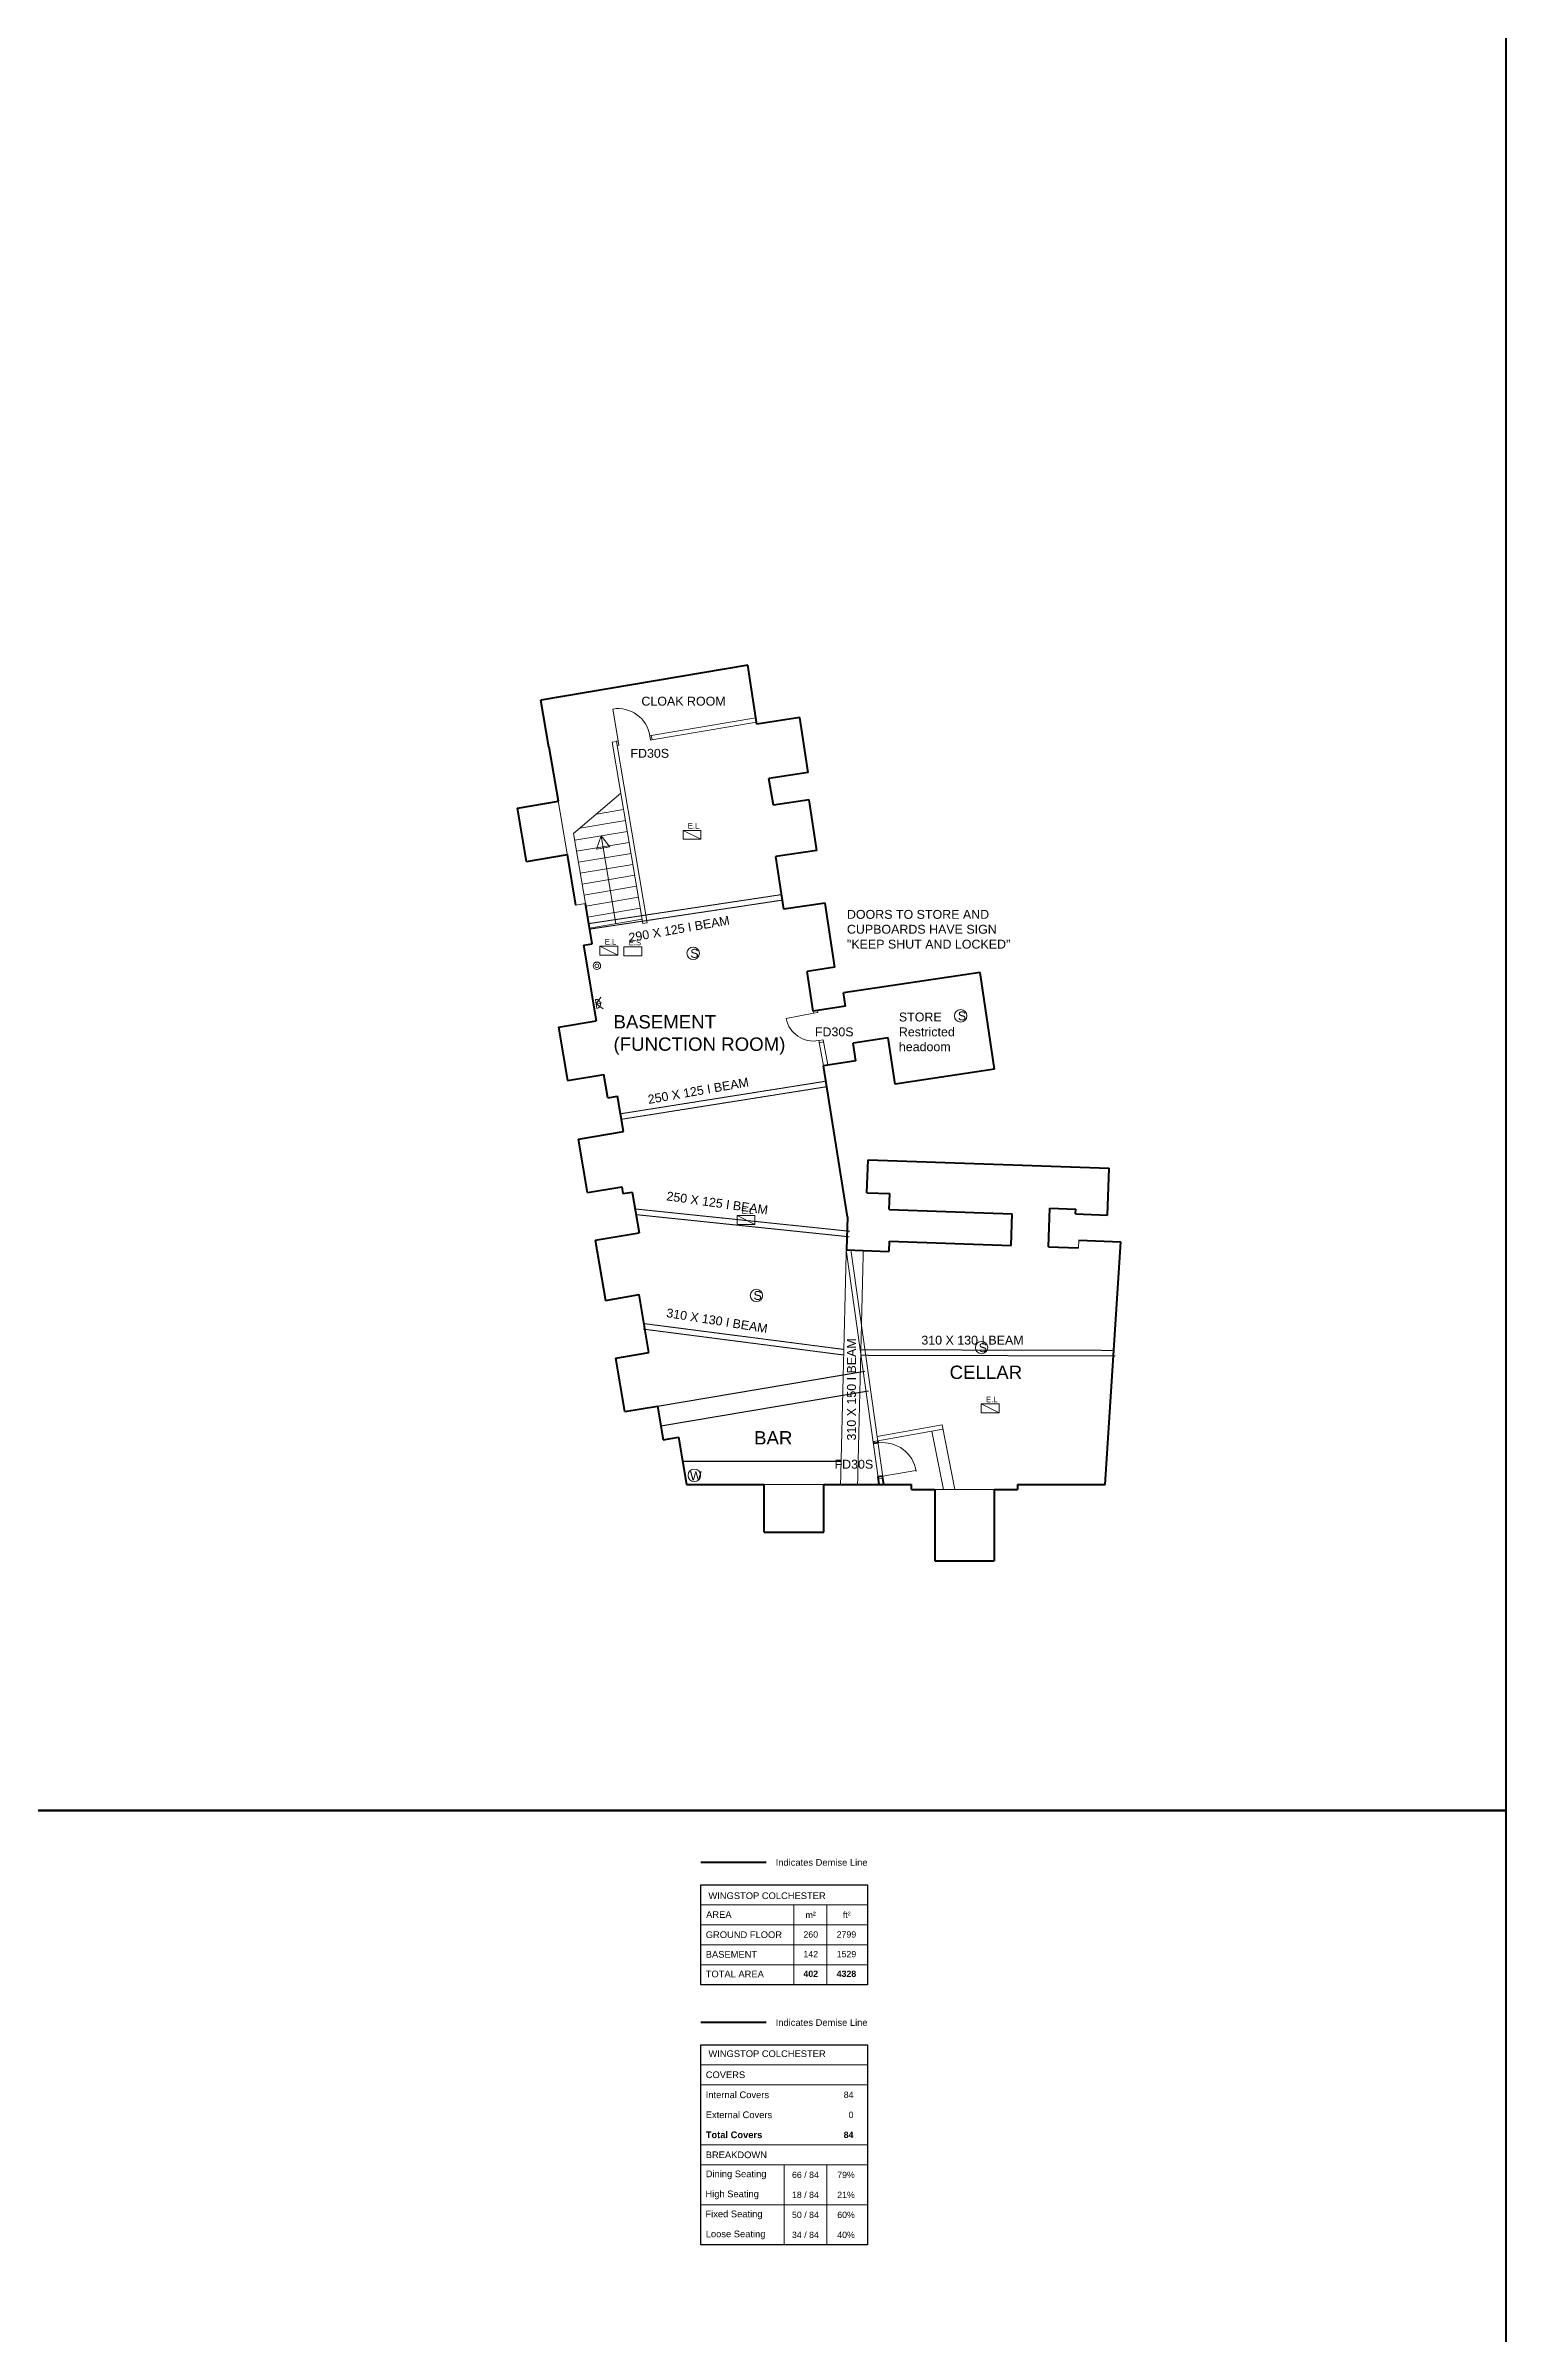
# Model space of a CAD drawing. Header units: millimetres. Extents: x -159872 to 386485, y -250577 to 158966.
# Drawn here: x 163957 to 196789, y 56045 to 107505 of the extents above; entities that cross this region are included whole.
import ezdxf

# ---------------------------------------------------------------- set-up
doc = ezdxf.new("R2010")
doc.units = ezdxf.units.MM
doc.linetypes.add('ACAD_ISO10W100', pattern=[18, 12, -3, 0, -3])
for name, color, linetype, lineweight in [('LDS-fire precautions-doors', 1, 'Continuous', 13), ('LDS-fire precautions-symbols', 1, 'Continuous', 13), ('LDS-hatch', 253, 'Continuous', 9), ('LDS-joinery bar-bar', 2, 'Continuous', 30), ('LDS-services-sanitary', 5, 'Continuous', 13), ('LDS-services-water', 4, 'Continuous', 18), ('LDS-struct-extg-ceiling beams', 252, 'ACAD_ISO10W100', 9), ('LDS-struct-extg-doors windows', 7, 'Continuous', 9), ('LDS-struct-extg-stairs', 7, 'Continuous', 9), ('LDS-struct-extg-walls', 1, 'Continuous', 40), ('LDS-struct-new-doors windows', 5, 'Continuous', 9), ('LDS-text-1-50', 7, 'Continuous', 9), ('LDS-text-room names', 3, 'Continuous', 18), ('LDS-xref-ga', 7, 'Continuous', 9)]:
    doc.layers.add(name, color=color, linetype=linetype, lineweight=lineweight)
doc.styles.add('Arial', font='Arial.ttf')
doc.styles.add('Arial (bold)', font='Arial Bold.ttf')

# ---------------------------------------------------------------- blocks, each defined once
blk = doc.blocks.new('DOOR790L')
at = {"layer": 'LDS-struct-extg-doors windows'}
for p, q in [((0, 100), (0, 826)), ((-32, 0), (-32, 100)), ((-32, 100), (0, 100)), ((-32, 0), (0, 0)), ((0, 0), (0, 100)), ((758, 100), (727, 100)), ((727, 0), (727, 100)), ((758, 0), (758, 100)), ((758, 0), (727, 0))]:
    blk.add_line(p, q, dxfattribs=at)
blk.add_arc((1, 100), 726, 0, 90.0588, dxfattribs=at)
blk = doc.blocks.new('DOOR790R')
at = {"layer": 'LDS-struct-new-doors windows', "color": 4, "xscale": -1}
blk.add_blockref('DOOR790L', (758, 0), dxfattribs=at)

msp = doc.modelspace()

# ---------------------------------------------------------------- linework, layer by layer
at = {"layer": 'LDS-fire precautions-symbols'}
for p, q in [((178284.76155, 89662.99975), (178284.76155, 89862.99975)), ((178284.76155, 89862.99975), (178684.76155, 89862.99975)), ((178284.76155, 89862.99975), (178684.76155, 89662.99975)), ((178284.76155, 89662.99975), (178684.76155, 89662.99975)), ((178684.76155, 89662.99975), (178684.76155, 89862.99975)), ((176416.01494, 87057.14893), (176416.01494, 87257.14893)), ((176416.01494, 87257.14893), (176816.01494, 87257.14893)), ((176416.01494, 87257.14893), (176816.01494, 87057.14893)), ((176416.01494, 87057.14893), (176816.01494, 87057.14893)), ((176816.01494, 87057.14893), (176816.01494, 87257.14893)), ((176953.11168, 87040.30529), (176953.11168, 87240.30529)), ((176953.11168, 87240.30529), (177353.11168, 87240.30529)), ((176953.11168, 87040.30529), (177353.11168, 87040.30529)), ((177353.11168, 87040.30529), (177353.11168, 87240.30529)), ((179499.01742, 81000.36967), (179499.01742, 81200.36967)), ((179499.01742, 81200.36967), (179899.01742, 81200.36967)), ((179499.01742, 81200.36967), (179899.01742, 81000.36967)), ((179499.01742, 81000.36967), (179899.01742, 81000.36967)), ((179899.01742, 81000.36967), (179899.01742, 81200.36967)), ((184988.54157, 76764.41348), (184988.54157, 76964.41348)), ((184988.54157, 76964.41348), (185388.54157, 76964.41348)), ((184988.54157, 76964.41348), (185388.54157, 76764.41348)), ((184988.54157, 76764.41348), (185388.54157, 76764.41348)), ((185388.54157, 76764.41348), (185388.54157, 76964.41348))]:
    msp.add_line(p, q, dxfattribs=at)
for centre, radius in [((178511.49838, 87098.70225), 140), ((176345.48441, 86816.70359), 85), ((176345.48441, 86816.70359), 42), ((184525.38396, 85691.9041), 140), ((179932.50947, 79404.45959), 140), ((184994.55349, 78231.6114), 140)]:
    msp.add_circle(centre, radius, dxfattribs=at)
at = {"layer": 'LDS-hatch'}
msp.add_line((187182.42163, 80644.05965), (187176.48871, 80474.16321), dxfattribs=at)
at = {"layer": 'LDS-joinery bar-bar'}
for p, q in [((182372.84914, 77696.26377), (177708.67831, 76910.17557)), ((182449.65194, 77252.86157), (177783.46551, 76466.43367)), ((178261.34917, 75680.2304), (181837.13702, 75680.2304))]:
    msp.add_line(p, q, dxfattribs=at)
at = {"layer": 'LDS-services-sanitary'}
for p, q in [((176313.3217, 86056.73783), (176348.05133, 85859.77628)), ((176330.68651, 85958.25706), (176437.95158, 86111.44745)), ((176330.68651, 85958.25706), (176460.91424, 85981.21972)), ((176330.68651, 85958.25706), (176483.8769, 85850.99199))]:
    msp.add_line(p, q, dxfattribs=at)
msp.add_arc((176330.68651, 85958.25706), 100, 279.999999999, 99.999999999, dxfattribs=at)
at = {"layer": 'LDS-services-water'}
msp.add_circle((178537.93443, 75357.96193), 140, dxfattribs=at)
at = {"layer": 'LDS-struct-extg-ceiling beams'}
for p, q in [((176163.23557, 87764.67624), (180498.96256, 88417.8075)), ((176181.85542, 87641.07081), (180517.5824, 88294.20207)), ((176873.82466, 83488.30065), (181497.88003, 84222.02109)), ((176893.41392, 83364.84515), (181517.46929, 84098.56559)), ((182033.34928, 80846.65358), (177232.80028, 81346.75951)), ((182021.07203, 80722.25796), (177220.52303, 81222.36389)), ((181824.22848, 75149.38748), (181952.55102, 80426.44694)), ((182207.18808, 75149.38748), (182335.18569, 80413.08504)), ((181903.84314, 78189.47323), (177405.19894, 78771.00891)), ((181887.81784, 78065.50472), (177389.17364, 78647.04041)), ((182286.64027, 78182.79228), (187992.17103, 78169.15147)), ((182288.72099, 78057.8096), (187994.25174, 78044.16878))]:
    msp.add_line(p, q, dxfattribs=at)
at = {"layer": 'LDS-struct-extg-doors windows'}
for p, q in [((179920.59584, 92391.48512), (177568.64419, 91995.09282)), ((179935.49399, 92292.58572), (177585.26356, 91896.48351)), ((176790.68313, 91863.97712), (176692.07382, 91847.35774)), ((177379.78607, 87766.89015), (176692.07382, 91847.35774)), ((177478.39538, 87783.50952), (176790.68313, 91863.97712)), ((177585.34151, 91896.02104), (177568.64419, 91995.09282)), ((175874.77642, 88182.54741), (175344.61828, 91328.18444)), ((177379.78607, 87766.89015), (177478.39538, 87783.50952)), ((180601.4702, 85632.70513), (181216.26461, 85750.61966)), ((181206.84652, 85799.72465), (181216.26461, 85750.61966)), ((181216.26461, 85750.61966), (181314.47458, 85769.45585)), ((181305.05649, 85818.56084), (181314.47458, 85769.45585)), ((181334.17914, 85135.82526), (181432.38911, 85154.66144)), ((181334.17914, 85135.82526), (181442.48714, 84571.11833)), ((181343.59724, 85086.72027), (181441.8072, 85105.55646)), ((181432.38911, 85154.66144), (181540.69711, 84589.95451)), ((181952.6729, 80429.93689), (182687.54529, 75201.04811)), ((182688.03129, 75197.59002), (181953.1589, 80426.4788)), ((182786.5721, 75214.96542), (182052.18571, 80440.39611)), ((182052.18571, 80440.39611), (182786.5721, 75214.96542)), ((182646.69164, 76229.88203), (184107.73094, 76497.74733)), ((182664.72495, 76131.52147), (184125.15991, 76399.27597)), ((183879.71155, 76354.27575), (184139.34645, 75039.38748)), ((184107.73094, 76497.74733), (184393.09644, 75039.38748)), ((182664.72495, 76131.52147), (182565.69814, 76117.60416)), ((181450.37338, 75149.38748), (180110.37338, 75149.38748)), ((182775.35981, 75294.74495), (182676.33301, 75280.82764)), ((182776.06343, 75339.30701), (183519.59328, 75470.41139)), ((183940.37338, 75039.38748), (185280.37338, 75039.38748))]:
    msp.add_line(p, q, dxfattribs=at)
at = {"layer": 'LDS-struct-extg-doors windows', "flags": 128}
msp.add_lwpolyline([(179741.8181, 93578.27797), (179941.42284, 92253.2278), (180910.48938, 92399.20739), (181096.68784, 91163.15313), (180211.8853, 91029.86702), (180313.0819, 90429.42775), (181118.33365, 90549.53154), (181289.63623, 89412.36162), (180370.01186, 89273.82997), (180548.76237, 88087.21788), (181478.27518, 88227.23912), (181695.75497, 86783.52774), (181072.78363, 86689.68372), (181206.84652, 85799.72465), (181938.59064, 85909.95414), (181893.90301, 86206.60716), (184959.31757, 86668.37933), (185287.02686, 84492.92383), (183052.24075, 84156.27702), (182895.83405, 85194.5626), (182104.75932, 85075.39559), (182164.34283, 84679.85823), (181442.48714, 84571.11833), (181981.44275, 81174.51053), (181961.63562, 80426.1297), (182911.0569, 80392.97518), (182919.08379, 80622.83507), (185657.41465, 80527.21045), (185682.1933, 81236.77793), (182918.87766, 81333.27504), (182931.44148, 81693.05574), (182416.7552, 81711.02898), (182442.75533, 82455.57515), (187864.45057, 82266.24538), (187827.6316, 81211.88805), (187108.0702, 81237.01569), (187111.90915, 81346.94868), (186532.26247, 81367.19039), (186501.8999, 80497.72037), (187176.48871, 80474.16321), (187182.42163, 80644.05965), (188121.849, 80611.25412), (187770.37338, 75149.38748), (185800.37338, 75149.38748), (185800.37338, 75039.38748), (185380.31246, 75035.89753), (185280.37338, 75039.38748), (185280.37338, 73439.38748), (183940.37338, 73439.38748), (183940.37338, 75039.38748), (183420.37338, 75039.38748), (183420.37338, 75149.38748), (181450.37338, 75149.38748), (181450.37338, 74079.38748), (180110.37338, 74079.38748), (180110.37338, 75149.38748), (178360.37338, 75149.38748), (178180.8841, 76214.36804), (177835.75151, 76156.20022), (177707.78231, 76915.49192), (176978.0734, 76792.50853), (176775.317, 77995.54213), (177514.88683, 78120.18746), (177295.51105, 79421.83037), (176536.21935, 79293.86116), (176308.53388, 80644.80873), (177294.62699, 80811.0025), (177140.06678, 81728.0691), (176932.98723, 81693.1684), (176907.22719, 81846.01284), (176138.07457, 81716.38169), (175935.31816, 82919.41529), (176941.13314, 83088.93294), (176806.51618, 83887.66836), (176589.57569, 83851.10573), (176501.49299, 84373.73508), (175683.03571, 84235.79425), (175480.2793, 85438.82785), (176328.31938, 85581.7545), (176042.46609, 87277.83465), (176239.68471, 87311.07341), (176086.78644, 88218.27907), (175874.77642, 88182.54741), (175683.65358, 89316.55449), (174766.58698, 89161.99428), (174563.83058, 90365.02788), (175480.89717, 90519.58809), (175344.61828, 91328.18444), (175087.4586, 92793.84335), (179741.8181, 93578.27797)], dxfattribs=at)
at = {"layer": 'LDS-struct-extg-doors windows'}
for centre, radius, start, end in [((181216.26461, 85750.61966), 626, 190.857200344, 280.857200344), ((182776.06343, 75339.30701), 755, 8, 98)]:
    msp.add_arc(centre, radius, start, end, dxfattribs=at)
at = {"layer": 'LDS-struct-extg-stairs'}
for p, q in [((176886.22356, 90695.39086), (175821.70737, 89791.09759)), ((175963.18588, 89911.28182), (176989.23069, 90084.20896)), ((176335.49775, 90227.55613), (176947.68225, 90330.73224)), ((176086.78644, 88218.27907), (175821.70737, 89791.09759)), ((175847.4674, 89638.25316), (177030.77914, 89837.68569)), ((175889.01585, 89391.72988), (177072.32758, 89591.16241)), ((176439.12327, 89737.96942), (176334.22307, 89438.90638)), ((176439.12327, 89737.96942), (176636.25112, 89489.80946)), ((176771.51082, 87765.78319), (176439.12327, 89737.96942)), ((175930.56429, 89145.2066), (177113.87603, 89344.63913)), ((175972.11273, 88898.68332), (177155.42447, 89098.11585)), ((176334.22307, 89438.90638), (176636.25112, 89489.80946)), ((176013.66118, 88652.16004), (177196.97291, 88851.59257)), ((176055.20962, 88405.63676), (177238.52136, 88605.06929)), ((175874.77642, 88182.54741), (176086.78644, 88218.27907)), ((176096.75806, 88159.11348), (177280.0698, 88358.54601)), ((176138.30651, 87912.59021), (177321.61824, 88112.02274)), ((176179.85495, 87666.06693), (177363.16669, 87865.49946))]:
    msp.add_line(p, q, dxfattribs=at)
at = {"layer": 'LDS-struct-extg-walls'}
for p, q in [((179741.8181, 93578.27797), (175087.4586, 92793.84335)), ((179941.42284, 92253.2278), (179741.8181, 93578.27797)), ((175266.6179, 91730.82068), (175087.4586, 92793.84335)), ((180910.48938, 92399.20739), (179941.42284, 92253.2278)), ((181096.68784, 91163.15313), (180910.48938, 92399.20739)), ((175480.89717, 90519.58809), (175276.47883, 91732.48262)), ((181096.68784, 91163.15313), (180211.8853, 91029.86702)), ((180313.0819, 90429.42775), (180211.7037, 91030.94455)), ((174563.83058, 90365.02788), (175480.89717, 90519.58809)), ((174766.58698, 89161.99428), (174563.83058, 90365.02788)), ((181118.33365, 90549.53154), (180313.0819, 90429.42775)), ((181289.63623, 89412.36162), (181118.33365, 90549.53154)), ((174766.58698, 89161.99428), (175683.65358, 89316.55449)), ((175874.77642, 88182.54741), (175683.65358, 89316.55449)), ((181289.63623, 89412.36162), (180370.01186, 89273.82997)), ((180548.76237, 88087.21788), (180370.01186, 89273.82997)), ((176239.68471, 87311.07341), (176086.78644, 88218.27907)), ((181478.27518, 88227.23912), (180548.76237, 88087.21788)), ((181695.75497, 86783.52774), (181478.27518, 88227.23912)), ((176042.46609, 87277.83465), (176239.68471, 87311.07341)), ((176042.46609, 87277.83465), (176328.31938, 85581.7545)), ((181695.75497, 86783.52774), (181072.78363, 86689.68372)), ((181206.84652, 85799.72465), (181072.78363, 86689.68372)), ((184959.31757, 86668.37933), (181893.90301, 86206.60716)), ((185287.02686, 84492.92383), (184959.31757, 86668.37933)), ((181938.59064, 85909.95414), (181893.90301, 86206.60716)), ((175480.2793, 85438.82785), (176328.31938, 85581.7545)), ((175480.2793, 85438.82785), (175683.03571, 84235.79425)), ((181938.59064, 85909.95414), (181206.84652, 85799.72465)), ((182895.83405, 85194.5626), (182104.75932, 85075.39559)), ((182164.34283, 84679.85823), (182104.75932, 85075.39559)), ((183052.24075, 84156.27702), (182895.83405, 85194.5626)), ((182164.34283, 84679.85823), (181442.48714, 84571.11833)), ((181981.44275, 81174.51053), (181442.48714, 84571.11833)), ((185287.02686, 84492.92383), (183052.24075, 84156.27702)), ((175683.03571, 84235.79425), (176501.49299, 84373.73508)), ((176589.57569, 83851.10573), (176501.49299, 84373.73508)), ((176589.57569, 83851.10573), (176806.51618, 83887.66836)), ((176941.13314, 83088.93294), (176806.51618, 83887.66836)), ((175935.31816, 82919.41529), (176941.13314, 83088.93294)), ((176138.07457, 81716.38169), (175935.31816, 82919.41529)), ((182416.7552, 81711.02898), (182442.75533, 82455.57515)), ((182442.75533, 82455.57515), (187864.45057, 82266.24538)), ((176138.07457, 81716.38169), (176907.22719, 81846.01284)), ((176907.22719, 81846.01284), (176932.98723, 81693.1684)), ((187827.6316, 81211.88805), (187864.45057, 82266.24538)), ((176932.98723, 81693.1684), (177140.06678, 81728.0691)), ((177140.06678, 81728.0691), (177294.62699, 80811.0025)), ((182416.7552, 81711.02898), (182931.44148, 81693.05574)), ((182918.87766, 81333.27504), (182931.44148, 81693.05574)), ((182918.87766, 81333.27504), (185682.1933, 81236.77793)), ((186501.8999, 80497.72037), (186532.26247, 81367.19039)), ((186532.26247, 81367.19039), (187111.90915, 81346.94868)), ((187108.0702, 81237.01569), (187111.90915, 81346.94868)), ((176308.53388, 80644.80873), (177294.62699, 80811.0025)), ((181981.44275, 81174.51053), (181961.63562, 80426.1297)), ((185657.41465, 80527.21045), (185682.1933, 81236.77793)), ((187108.0702, 81237.01569), (187827.6316, 81211.88805)), ((176308.53388, 80644.80873), (176536.21935, 79293.86116)), ((181952.55102, 80426.44694), (182911.0569, 80392.97518)), ((182919.08379, 80622.83507), (182911.0569, 80392.97518)), ((182919.08379, 80622.83507), (185657.41465, 80527.21045)), ((186501.8999, 80497.72037), (187176.48871, 80474.16321)), ((187182.42163, 80644.05965), (188121.849, 80611.25412)), ((187770.37338, 75149.38748), (188121.849, 80611.25412)), ((176536.21935, 79293.86116), (177295.51105, 79421.83037)), ((177514.88683, 78120.18746), (177295.51105, 79421.83037)), ((176775.317, 77995.54213), (177514.88683, 78120.18746)), ((176978.0734, 76792.50853), (176775.317, 77995.54213)), ((176978.0734, 76792.50853), (177707.78231, 76915.49192)), ((177707.78231, 76915.49192), (177835.75151, 76156.20022)), ((177835.75151, 76156.20022), (178180.8841, 76214.36804)), ((178180.8841, 76214.36804), (178360.37338, 75149.38748)), ((182565.69814, 76117.60416), (182571.96093, 76073.0421)), ((182670.98774, 76086.95941), (182571.96093, 76073.0421)), ((182664.72495, 76131.52147), (182670.98774, 76086.95941)), ((178360.37338, 75149.38748), (180110.37338, 75149.38748)), ((180110.37338, 74079.38748), (180110.37338, 75149.38748)), ((181450.37338, 74079.38748), (181450.37338, 75149.38748)), ((181450.37338, 75149.38748), (183420.37338, 75149.38748)), ((182769.09702, 75339.30701), (182670.07022, 75325.3897)), ((182694.80572, 75149.38748), (182670.07022, 75325.3897)), ((182795.78847, 75149.38748), (182769.09702, 75339.30701)), ((183420.37338, 75039.38748), (183420.37338, 75149.38748)), ((185800.37338, 75149.38748), (185800.37338, 75039.38748)), ((185800.37338, 75149.38748), (187770.37338, 75149.38748)), ((183420.37338, 75039.38748), (183940.37338, 75039.38748)), ((183940.37338, 75039.38748), (183940.37338, 73439.38748)), ((183940.37338, 75039.38748), (183940.37338, 73439.38748)), ((185280.37338, 75039.38748), (185280.37338, 73439.38748)), ((185280.37338, 75039.38748), (185800.37338, 75039.38748)), ((185280.37338, 75039.38748), (185280.37338, 73439.38748)), ((180110.37338, 74079.38748), (181450.37338, 74079.38748)), ((183940.37338, 73439.38748), (185280.37338, 73439.38748)), ((183940.37338, 73439.38748), (185280.37338, 73439.38748))]:
    msp.add_line(p, q, dxfattribs=at)
at = {"layer": 'LDS-xref-ga', "color": 1, "linetype": 'Continuous', "lineweight": 140, "transparency": 33554687}
for p, q in [((180153.04719, 66653.36988), (178681.17557, 66653.36988)), ((180153.04719, 63053.36988), (178681.17557, 63053.36988))]:
    msp.add_line(p, q, dxfattribs=at)
at = {"layer": 'LDS-xref-ga', "color": 7}
for p, q in [((178681.17557, 65703.36988), (182431.02383, 65703.36988)), ((180776.97167, 63903.36988), (180776.97167, 65703.36988)), ((181512.49837, 63903.36988), (181512.49837, 65703.36988)), ((178681.17557, 65253.36988), (182431.02383, 65253.36988)), ((178681.17557, 64803.36988), (182431.02383, 64803.36988)), ((178681.17557, 64803.36988), (182431.02383, 64803.36988)), ((178681.17557, 64803.36988), (182431.02383, 64803.36988)), ((178681.17557, 64353.36988), (182431.02383, 64353.36988)), ((178681.17557, 63903.36988), (182431.02383, 63903.36988)), ((178681.17557, 62553.36988), (182431.02383, 62553.36988)), ((178681.17557, 62553.36988), (182431.02383, 62553.36988)), ((178681.17557, 62103.36988), (182431.02383, 62103.36988)), ((178681.17557, 61653.36988), (182431.02383, 61653.36988)), ((178681.17557, 61653.36988), (182431.02383, 61653.36988)), ((178681.17557, 60303.36988), (182431.02383, 60303.36988)), ((178681.17557, 60303.36988), (182431.02383, 60303.36988)), ((178681.17557, 59853.36988), (180776.97167, 59853.36988)), ((178681.17557, 59853.36988), (182431.02383, 59853.36988)), ((180556.0997, 59853.36988), (180556.0997, 58053.36988)), ((181512.49837, 59853.36988), (181512.49837, 58053.36988)), ((178681.17557, 58953.36988), (182431.02383, 58953.36988)), ((178681.17557, 58953.36988), (182431.02383, 58953.36988)), ((178681.17557, 58053.36988), (180776.97167, 58053.36988)), ((178681.17557, 58053.36988), (182431.02383, 58053.36988))]:
    msp.add_line(p, q, dxfattribs=at)
at = {"layer": 'LDS-xref-ga', "lineweight": 50, "flags": 128}
msp.add_lwpolyline([(99814.15039, 158965.88339), (99814.15039, 67825.19475), (196789.21445, 67825.19475), (196789.21445, 158965.88339)], close=True, dxfattribs=at)
at = {"layer": 'LDS-xref-ga', "color": 1, "lineweight": 50, "flags": 128}
msp.add_lwpolyline([(99814.15039, 67825.19475), (99814.15039, -15143.44563), (196789.21445, -15143.44563), (196789.21445, 67825.19475)], close=True, dxfattribs=at)
at = {"layer": 'LDS-xref-ga', "color": 7, "lineweight": 25, "flags": 128}
for points in [[(178681.17557, 66153.36988), (182431.02383, 66153.36988), (182431.02383, 63903.36988), (180776.97167, 63903.36988), (178681.17557, 63903.36988)], [(178681.17557, 62553.36988), (182431.02383, 62553.36988), (182431.02383, 58053.36988), (180776.97167, 58053.36988), (178681.17557, 58053.36988)]]:
    msp.add_lwpolyline(points, close=True, dxfattribs=at)

# ---------------------------------------------------------------- block references
at = {"layer": 'LDS-struct-extg-doors windows', "xscale": -1, "rotation": 9.133180601973658}
msp.add_blockref('DOOR790R', (177585.34151, 91896.02104), dxfattribs=at)

# ---------------------------------------------------------------- texts
at = {"layer": 'LDS-fire precautions-doors', "char_height": 200, "width": 1314.2857143, "attachment_point": 1, "line_spacing_factor": 1.004016, "style": 'Arial'}
for insert in [(177100.07351, 91694.83488), (181247.35809, 85431.34395), (181688.74978, 75708.66909)]:
    msp.add_mtext('FD30S', dxfattribs=dict(at, insert=insert))
at = {"layer": 'LDS-fire precautions-symbols', "attachment_point": 1, "line_spacing_factor": 1.004016, "style": 'Arial'}
for s, insert, char_height, width in [('E.L', (178389.96648, 90026.39087), 125, 366.0714286), ('E.L', (176521.21987, 87420.54006), 125, 366.0714286), ('E.S', (177058.3166, 87402.55427), 125, 375), ('S', (178445.81642, 87197.0478), 200, 200), ('S', (184459.702, 85790.24965), 200, 200), ('E.L', (179604.22235, 81363.76079), 125, 366.0714286), ('S', (179866.82751, 79502.80515), 200, 200), ('S', (184928.87153, 78329.95695), 200, 200), ('E.L', (185093.74649, 77127.8046), 125, 366.0714286)]:
    msp.add_mtext(s, dxfattribs=dict(at, insert=insert, char_height=char_height, width=width))
at = {"layer": 'LDS-services-water', "insert": (178438.71372, 75447.81736), "char_height": 200, "width": 285.7142857, "attachment_point": 1, "line_spacing_factor": 1.004016, "style": 'Arial'}
msp.add_mtext('W', dxfattribs=at)
at = {"layer": 'LDS-struct-extg-ceiling beams', "char_height": 200, "width": 3000, "attachment_point": 1, "line_spacing_factor": 1.004016, "style": 'Arial'}
for s, insert, rotation in [('290 X 125 I BEAM', (177044.45425, 87546.40787), 10), ('250 X 125 I BEAM', (177475.83014, 83906.50393), 10), ('250 X 125 I BEAM', (177928.78498, 81742.59818), 352), ('310 X 130 I BEAM', (177928.45609, 79116.27172), 351), ('310 X 150 I BEAM', (181969.43955, 76142.36563), 90)]:
    msp.add_mtext(s, dxfattribs=dict(at, insert=insert, rotation=rotation))
at = {"layer": 'LDS-struct-extg-ceiling beams', "insert": (183640.7908, 78498.76099), "char_height": 200, "width": 3000, "attachment_point": 1, "line_spacing_factor": 1.004016, "style": 'Arial'}
msp.add_mtext('310 X 130 I BEAM', dxfattribs=at)
at = {"layer": 'LDS-text-1-50', "color": 7, "insert": (181967.40105, 88073.01358), "char_height": 200, "width": 4000, "attachment_point": 1, "line_spacing_factor": 1.004016, "style": 'Arial'}
msp.add_mtext('DOORS TO STORE AND CUPBOARDS HAVE SIGN "KEEP SHUT AND LOCKED" ', dxfattribs=at)
at = {"layer": 'LDS-text-room names', "attachment_point": 1, "line_spacing_factor": 1.004016, "style": 'Arial'}
for s, insert, char_height, width in [('CLOAK ROOM', (177346.9015, 92867.28095), 200, 2885.7142857), ('BASEMENT\\P(FUNCTION ROOM)', (176720.16717, 85707.18637), 300, 4000), ('STORE\\PRestricted\\Pheadoom', (183135.21566, 85765.74143), 200, 2114.2857143)]:
    msp.add_mtext(s, dxfattribs=dict(at, insert=insert, char_height=char_height, width=width))
at = {"layer": 'LDS-text-room names', "char_height": 300, "attachment_point": 1, "line_spacing_factor": 0.25, "style": 'Arial'}
for s, insert in [('CELLAR', (184276.12636, 77825.86701)), ('BAR', (179880.34906, 76353.16514))]:
    msp.add_mtext(s, dxfattribs=dict(at, insert=insert))
at = {"layer": 'LDS-xref-ga', "color": 7}
for s, insert, char_height, attachment_point, line_spacing_factor, style in [('Indicates Demise Line', (182431.02383, 66653.36988), 150.2737226, 6, 1.098851, 'Arial'), ('WINGSTOP{\\C1; COLCHESTER}', (178853.81422, 65904.41507), 150.2737226, 4, 1.098851, 'Arial'), ('AREA', (178802.51959, 65482.07071), 150.273723, 4, 1.098851, 'Arial'), ('m²', (181151.97167, 65475.01516), 141.437641, 5, 1.102052, 'Arial'), ('ft²', (181964.88429, 65475.01516), 141.437641, 5, 1.102052, 'Arial'), ('GROUND FLOOR', (178793.67557, 65028.36988), 150.2737226, 4, 1.098851, 'Arial'), ('BASEMENT', (178793.67557, 64586.4934), 150.273723, 4, 1.098851, 'Arial'), ('TOTAL AREA', (178793.67557, 64144.15344), 150.273723, 4, 1.098851, 'Arial'), ('Indicates Demise Line', (182431.02383, 63053.36988), 150.2737226, 6, 1.098851, 'Arial'), ('WINGSTOP{\\C1; COLCHESTER}', (178853.81422, 62352.32469), 150.2737226, 4, 1.098851, 'Arial'), ('COVERS', (178793.67557, 61878.36988), 150.273723, 4, 1.098851, 'Arial'), ('Internal Covers', (178793.67557, 61428.36988), 150.2737226, 4, 1.098851, 'Arial'), ('External Covers', (178793.67557, 60978.36988), 150.2737226, 4, 1.098851, 'Arial'), ('Total Covers', (178793.67557, 60528.36988), 150.2737226, 4, 1.098851, 'Arial (bold)'), ('BREAKDOWN', (178793.67557, 60078.36988), 150.273723, 4, 1.098851, 'Arial'), ('Dining Seating', (178793.67557, 59628.36988), 150.2737226, 4, 1.098851, 'Arial'), ('High Seating', (178786.57016, 59178.36988), 150.2737226, 4, 1.098851, 'Arial'), ('Fixed Seating', (178786.57016, 58728.36988), 150.2737226, 4, 1.098851, 'Arial'), ('Loose Seating', (178793.67557, 58278.36988), 150.2737226, 4, 1.098851, 'Arial')]:
    msp.add_mtext(s, dxfattribs=dict(at, insert=insert, char_height=char_height, attachment_point=attachment_point, line_spacing_factor=line_spacing_factor, style=style))
at = {"layer": 'LDS-xref-ga', "color": 5, "line_spacing_factor": 1.102052}
for s, insert, char_height, attachment_point, style in [('260', (181319.05103, 65034.54864), 141.437641, 6, 'Arial'), ('2799', (182176.33249, 65034.54864), 141.437641, 6, 'Arial'), ('142', (181319.05103, 64592.67216), 141.437641, 6, 'Arial'), ('1529', (182176.33249, 64592.67216), 141.437641, 6, 'Arial'), ('402', (181319.05103, 64150.3322), 141.437641, 6, 'Arial (bold)'), ('4328', (182176.33249, 64150.3322), 141.437641, 6, 'Arial (bold)'), ('84', (182114.21167, 61428.36988), 141.437641, 6, 'Arial'), ('0', (182114.21167, 60978.36988), 141.43764, 6, 'Arial'), ('84', (182114.21167, 60528.36988), 141.437641, 6, 'Arial (bold)'), ('66 / 84', (181034.29904, 59628.36988), 141.437641, 5, 'Arial'), ('79%', (181947.13231, 59628.36988), 141.437641, 5, 'Arial'), ('18 / 84', (181034.29904, 59178.36988), 141.437641, 5, 'Arial'), ('21%', (181947.13231, 59178.36988), 141.437641, 5, 'Arial'), ('50 / 84', (181034.29904, 58728.36988), 141.437641, 5, 'Arial'), ('60%', (181947.13231, 58728.36988), 141.437641, 5, 'Arial'), ('34 / 84', (181034.29904, 58278.36988), 141.437641, 5, 'Arial'), ('40%', (181947.13231, 58278.36988), 141.437641, 5, 'Arial')]:
    msp.add_mtext(s, dxfattribs=dict(at, insert=insert, char_height=char_height, attachment_point=attachment_point, style=style))

doc.saveas('drawing.dxf')
